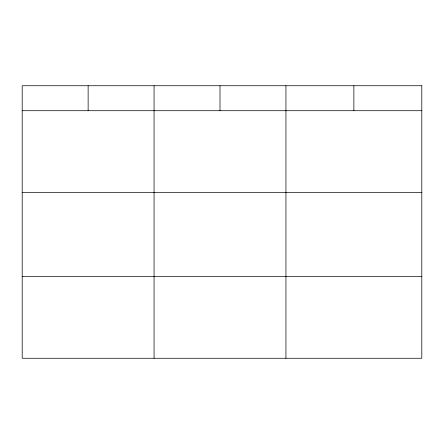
<?xml version="1.0" encoding="UTF-8"?>
<svg xmlns="http://www.w3.org/2000/svg" width="444" height="444" viewBox="0 0 444 444"><rect width="100%" height="100%" fill="white"/><g stroke="black" fill="none" stroke-linecap="round" stroke-linejoin="round"><path stroke-width="0.67" d="M22.2 110.711L421.8 110.711M22.2 192.402L421.8 192.402M22.2 276.573L421.8 276.573M353.868 85.736L353.868 110.711M285.936 85.736L285.936 358.264M220.002 85.736L220.002 110.711M154.068 85.736L154.068 358.264M88.134 85.736L88.134 110.711M421.8 85.736L22.2 85.736L22.2 358.264L421.8 358.264L421.8 85.736"/></g></svg>
